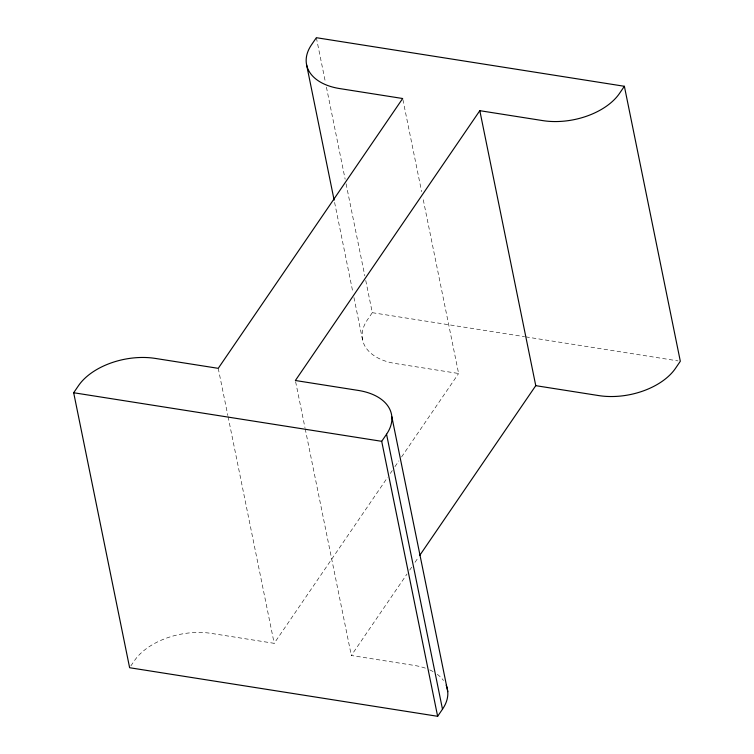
<?xml version="1.0" encoding="UTF-8"?>
<svg xmlns="http://www.w3.org/2000/svg" width="754" height="754" viewBox="0 0 754 754"><rect width="100%" height="100%" fill="white"/><g stroke="black" fill="none" stroke-linecap="round" stroke-linejoin="round"><path stroke-width="0.57" stroke-dasharray="3.77 2.83" d="M130.838 665.942L134.476 660.617A58.558 35.24 -11.5 0 1 211.214 633.388L274.183 643.322L387.631 477.348M365.747 280.469L372.297 312.684L367.443 319.781A58.558 35.24 -11.5 0 0 395.652 363.56L458.621 373.494L422.806 197.463M390.289 473.465L392.278 470.553M394.936 466.669L398.913 460.845M401.571 456.962L458.621 373.494M425.36 668.148A58.558 35.24 -11.5 0 0 414.295 665.424L351.326 655.49L407.056 573.954M409.705 570.071L411.693 567.159M415.011 562.314L418.329 557.46M372.297 312.684L524.567 336.699M525.736 336.878L677.997 360.893M402.909 99.66L421.637 191.704M316.36 37.7L325.483 82.572M326.425 87.172L345.144 179.216M346.086 183.816L364.813 275.86M334.597 202.421L353.013 292.938M353.946 297.519L362.57 339.913M295.615 381.656L304.974 427.678M305.21 428.828L351.326 655.49M218.236 368.338L227.84 415.511M228.076 416.66L274.183 643.322M429.742 669.901A58.558 35.24 -11.5 0 1 433.729 671.965M437.273 674.312A58.558 35.24 -11.5 0 1 443.503 680.523"/><path stroke-width="1.13" d="M446.179 685.254A58.558 35.24 -11.5 0 1 442.494 709.203L437.64 716.3L129.622 667.724L73.675 392.74L78.529 385.633A58.558 35.24 -11.5 0 1 155.267 358.414L218.236 368.338L402.674 98.51L339.705 88.576A58.558 35.24 -11.5 0 1 311.506 44.797L316.36 37.7L624.378 86.276L680.325 361.26L675.471 368.367A58.558 35.24 -11.5 0 1 598.733 395.586L535.764 385.662L419.658 555.519M624.378 86.276L619.524 93.383A58.558 35.24 -11.5 0 1 542.786 120.612L479.817 110.678L295.38 380.506L358.348 390.44A58.558 35.24 -11.5 0 1 386.557 434.219L442.494 709.203M437.64 716.3L381.703 441.316L386.557 434.219M73.675 392.74L381.703 441.316M479.817 110.678L535.764 385.662M391.816 416.679L447.753 691.654M306.624 64.929L334.135 200.13"/></g></svg>
